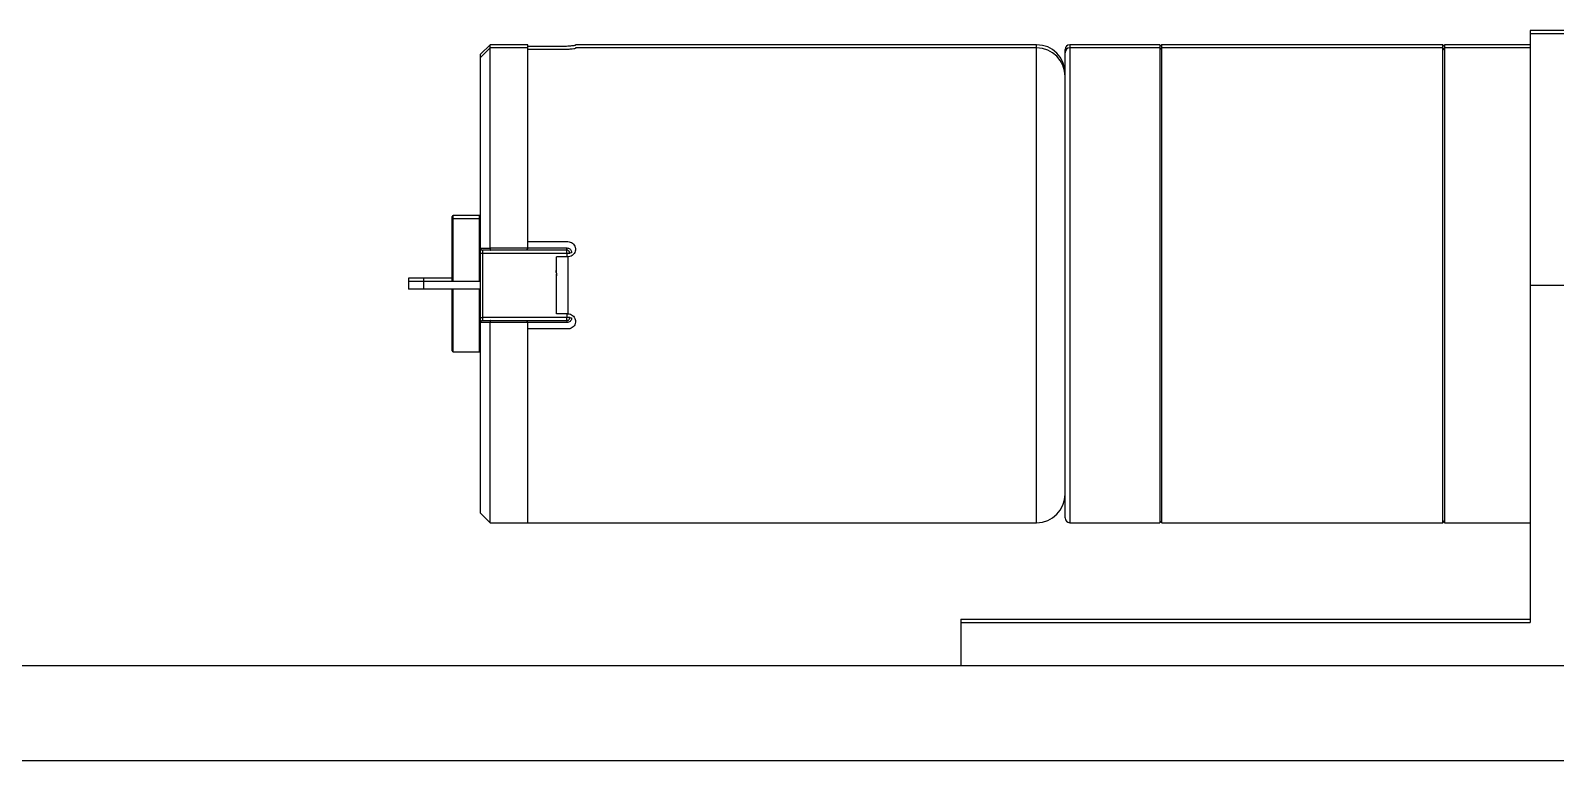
# Model space of a CAD drawing. Header units: millimetres. Extents: x 15 to 415, y 5 to 292.
# Drawn here: x 250.24 to 266.31, y 151.58 to 159.26 of the extents above; entities that cross this region are included whole.
import ezdxf

# ---------------------------------------------------------------- set-up
doc = ezdxf.new("R2010")
doc.units = ezdxf.units.MM

msp = doc.modelspace()

# ---------------------------------------------------------------- linework, layer by layer
at = {"color": 7, "linetype": 'Continuous', "lineweight": 25}
for p, q in [((255.0782, 159.1136), (254.9782, 159.0136)), ((255.4782, 159.1136), (255.0782, 159.1136)), ((255.0782, 159.0802), (255.0782, 159.1136)), ((255.4782, 159.0802), (255.4782, 159.1136)), ((260.8382, 159.1136), (255.9782, 159.1136)), ((255.9782, 159.1136), (255.9782, 159.1091)), ((262.1382, 159.1136), (261.1882, 159.1136)), ((262.1582, 159.1136), (262.1382, 159.0936)), ((262.1382, 159.1136), (262.1382, 159.0802)), ((265.1182, 159.1136), (262.1582, 159.1136)), ((262.1582, 159.0802), (262.1582, 159.1136)), ((265.1382, 159.0936), (265.1182, 159.1136)), ((265.1182, 159.0802), (265.1182, 159.1136)), ((266.0382, 159.1136), (265.1382, 159.1136)), ((265.1382, 159.1136), (265.1382, 159.0802)), ((266.6382, 159.2636), (266.0382, 159.2636)), ((266.0382, 159.2636), (266.0382, 159.2302)), ((266.6382, 159.2302), (266.0382, 159.2302)), ((266.0382, 159.2302), (266.0382, 156.5802)), ((255.0782, 159.0802), (254.9782, 158.9802)), ((254.9782, 158.9802), (254.9782, 159.0136)), ((254.9782, 156.9725), (254.9782, 158.9802)), ((255.4782, 159.0802), (255.0782, 159.0802)), ((255.0782, 156.9733), (255.0782, 159.0802)), ((255.4782, 159.0802), (255.4782, 159.0955)), ((255.8282, 159.0955), (255.4782, 159.0955)), ((255.4782, 156.9733), (255.4782, 159.0802)), ((255.4782, 157.0404), (255.4782, 159.0621)), ((255.8282, 159.0621), (255.4782, 159.0621)), ((260.8382, 159.0802), (255.9782, 159.0802)), ((255.9782, 159.0802), (255.9782, 159.0757)), ((261.1382, 159.0302), (261.1382, 159.0636)), ((261.1382, 154.1302), (261.1382, 159.0302)), ((262.1382, 159.0802), (261.1882, 159.0802)), ((262.1582, 159.0802), (262.1382, 159.0602)), ((262.1382, 159.0802), (262.1382, 154.0802)), ((265.1182, 159.0802), (262.1582, 159.0802)), ((262.1582, 154.0802), (262.1582, 159.0802)), ((265.1382, 159.0602), (265.1182, 159.0802)), ((265.1182, 154.0802), (265.1182, 159.0802)), ((266.0382, 159.0802), (265.1382, 159.0802)), ((265.1382, 159.0802), (265.1382, 154.0802)), ((254.6782, 157.2702), (254.6782, 157.3036)), ((254.6782, 156.6202), (254.6782, 157.2702)), ((254.9682, 157.3136), (254.6882, 157.3136)), ((254.9682, 157.2802), (254.6882, 157.2802)), ((255.4782, 157.0404), (255.8982, 157.0404)), ((254.9782, 156.9702), (254.9782, 156.9725)), ((254.9782, 156.9202), (254.9782, 156.9702)), ((254.9782, 156.9202), (254.9982, 156.9202)), ((254.9782, 156.2402), (254.9782, 156.9202)), ((254.9982, 156.9502), (254.9982, 156.9202)), ((254.9982, 156.9202), (255.8882, 156.9202)), ((254.9982, 156.9202), (254.9982, 156.2402)), ((255.0782, 156.9724), (255.0782, 156.9733)), ((255.0782, 156.9733), (255.4782, 156.9733)), ((255.4582, 156.9502), (255.0865, 156.9502)), ((255.4782, 156.9702), (255.4582, 156.9502)), ((255.8882, 156.9502), (255.4582, 156.9502)), ((255.4782, 156.9734), (255.8882, 156.9734)), ((255.4782, 156.9733), (255.4782, 156.9702)), ((255.778, 156.717), (255.778, 156.8802)), ((255.8882, 156.9502), (255.8882, 156.9734)), ((255.8882, 156.9202), (255.8882, 156.9502)), ((255.8882, 156.9202), (255.9182, 156.9202)), ((255.8982, 156.8802), (255.8982, 156.2802)), ((255.9782, 156.9604), (255.9782, 156.9602)), ((255.778, 156.2802), (255.778, 156.698)), ((254.2182, 156.6536), (254.2182, 156.6202)), ((254.3782, 156.6536), (254.2182, 156.6536)), ((254.3782, 156.6202), (254.2182, 156.6202)), ((254.2182, 156.6202), (254.2182, 156.5402)), ((254.3782, 156.5402), (254.2182, 156.5402)), ((254.6782, 156.6536), (254.3782, 156.6536)), ((254.3782, 156.6202), (254.3782, 156.5402)), ((254.9782, 156.6202), (254.3782, 156.6202)), ((254.9782, 156.5402), (254.3782, 156.5402)), ((254.6782, 155.8902), (254.6782, 156.5402)), ((266.0382, 156.5802), (266.6382, 156.5802)), ((266.0382, 156.5802), (266.0382, 153.0302)), ((254.9782, 156.2402), (254.9982, 156.2402)), ((254.9782, 156.1902), (254.9782, 156.2402)), ((254.9982, 156.2402), (254.9982, 156.2102)), ((255.8882, 156.2402), (254.9982, 156.2402)), ((255.9182, 156.2402), (255.8882, 156.2402)), ((255.8882, 156.2102), (255.8882, 156.2402)), ((254.9782, 156.1879), (254.9782, 156.1902)), ((254.9782, 154.1802), (254.9782, 156.1879)), ((255.0782, 156.187), (255.0782, 156.188)), ((255.4782, 156.187), (255.0782, 156.187)), ((255.0782, 154.0802), (255.0782, 156.187)), ((255.0865, 156.2102), (255.4582, 156.2102)), ((255.4582, 156.2102), (255.4782, 156.1902)), ((255.4582, 156.2102), (255.8882, 156.2102)), ((255.4782, 156.1902), (255.4782, 156.187)), ((255.4782, 154.0802), (255.4782, 156.187)), ((255.8882, 156.1869), (255.4782, 156.1869)), ((255.4782, 154.0802), (255.4782, 156.12)), ((255.8982, 156.12), (255.4782, 156.12)), ((255.8882, 156.2102), (255.8882, 156.1869)), ((255.9782, 156.2002), (255.9782, 156.2)), ((254.6882, 155.8802), (254.9682, 155.8802)), ((254.9782, 154.1802), (255.0782, 154.0802)), ((255.0782, 154.0802), (255.4782, 154.0802)), ((255.4782, 154.0802), (260.8382, 154.0802)), ((261.1882, 154.0802), (262.1382, 154.0802)), ((262.1382, 154.1002), (262.1582, 154.0802)), ((262.1582, 154.0802), (265.1182, 154.0802)), ((265.1182, 154.0802), (265.1382, 154.1002)), ((265.1382, 154.0802), (266.0382, 154.0802)), ((260.0382, 153.0636), (260.0382, 153.0302)), ((260.0382, 153.0636), (266.0382, 153.0636)), ((260.0382, 153.0302), (260.0382, 152.5755)), ((260.0382, 153.0302), (266.0382, 153.0302)), ((234.6382, 152.5755), (266.6382, 152.5755)), ((234.6382, 151.5755), (266.6382, 151.5755))]:
    msp.add_line(p, q, dxfattribs=at)
at = {"color": 8, "linetype": 'Continuous', "lineweight": 25}
for p, q in [((260.8382, 159.0802), (260.8382, 159.1136)), ((261.1882, 159.1136), (261.1882, 159.0802)), ((260.8382, 154.0802), (260.8382, 159.0802)), ((261.1882, 159.0802), (261.1882, 154.0802)), ((254.6882, 157.2802), (254.6882, 157.3136)), ((254.6882, 156.6202), (254.6882, 157.2802)), ((254.9682, 157.2802), (254.9682, 157.3136)), ((254.9682, 156.6202), (254.9682, 157.2802)), ((255.8882, 156.9202), (255.8882, 156.8802)), ((254.3782, 156.6536), (254.3782, 156.6202)), ((254.6882, 155.8802), (254.6882, 156.5402)), ((254.9682, 155.8802), (254.9682, 156.5402)), ((255.8882, 156.2802), (255.8882, 156.2402))]:
    msp.add_line(p, q, dxfattribs=at)
at = {"color": 7, "linetype": 'Continuous', "lineweight": 25, "flags": 128}
msp.add_lwpolyline([(255.7769, 156.7086), (255.7775, 156.6874), (255.7776, 156.6823), (255.7776, 156.6812), (255.7776, 156.6811), (255.7776, 156.681), (255.7776, 156.681), (255.7776, 156.681), (255.7776, 156.681), (255.7776, 156.681)], dxfattribs=at)
at = {"color": 7, "linetype": 'Continuous', "lineweight": 25}
for centre, radius, start, end in [((260.8382, 158.8136), 0.3, 0, 90), ((261.1882, 159.0636), 0.05, 90, 180), ((260.8382, 158.7802), 0.3, 0, 90), ((261.1882, 159.0302), 0.05, 90, 180), ((254.6882, 157.3036), 0.01, 90, 180), ((254.6882, 157.2702), 0.01, 90, 180), ((254.9682, 157.3236), 0.01, 270, 0), ((254.9682, 157.2902), 0.01, 270, 0), ((255.9333, 156.8859), 0.0375, 82.48786, 113.77235), ((255.9333, 156.2745), 0.0375, 246.22765, 277.51214), ((254.6882, 155.8902), 0.01, 180, 270), ((254.9682, 155.8702), 0.01, 0, 90), ((260.8382, 154.3802), 0.3, 270, 360), ((261.1882, 154.1302), 0.05, 180, 270)]:
    msp.add_arc(centre, radius, start, end, dxfattribs=at)
for points, knots in [([(255.9782, 159.1091), (255.9765, 159.108), (255.9732, 159.1057), (255.9472, 159.1016), (255.909, 159.098), (255.8668, 159.0958), (255.8391, 159.0956), (255.8282, 159.0955)], [0, 0, 0, 0, 0.2152398, 0.4304617, 0.6460287, 0.861084, 1, 1, 1, 1]), ([(255.9782, 159.0757), (255.9765, 159.0745), (255.9732, 159.0723), (255.9472, 159.0682), (255.909, 159.0645), (255.8668, 159.0624), (255.8391, 159.0622), (255.8282, 159.0621)], [0, 0, 0, 0, 0.2152398, 0.4304617, 0.6460287, 0.861084, 1, 1, 1, 1]), ([(255.8982, 157.0404), (255.9071, 157.0395), (255.9248, 157.0378), (255.9486, 157.0243), (255.9667, 157.0044), (255.9767, 156.9819), (255.9777, 156.9666), (255.9782, 156.9604)], [0, 0, 0, 0, 0.2106039, 0.4211454, 0.6334469, 0.8490537, 1, 1, 1, 1]), ([(254.9782, 156.9725), (254.9989, 156.9725), (255.0322, 156.9724), (255.0655, 156.9724), (255.0782, 156.9724)], [0, 0, 0, 0, 0.6208988, 1, 1, 1, 1]), ([(254.9782, 156.9702), (254.9784, 156.968), (254.9788, 156.9638), (254.9818, 156.9581), (254.9864, 156.9536), (254.992, 156.9508), (254.9961, 156.9502), (254.998, 156.9502), (254.9982, 156.9502)], [0, 0, 0, 0, 0.1948367, 0.389451, 0.5901739, 0.8052014, 0.9853438, 1, 1, 1, 1]), ([(255.0865, 156.9502), (255.0758, 156.9502), (255.0463, 156.9502), (255.0169, 156.9502), (254.9982, 156.9502)], [0, 0, 0, 0, 0.363228, 1, 1, 1, 1]), ([(255.0782, 156.9724), (255.0781, 156.9703), (255.0781, 156.9661), (255.0791, 156.9601), (255.0807, 156.9551), (255.083, 156.9515), (255.085, 156.9503), (255.0862, 156.9502), (255.0864, 156.9502), (255.0865, 156.9502)], [0, 0, 0, 0, 0.1799338, 0.3597423, 0.5433924, 0.73922, 0.9499892, 0.9863825, 1, 1, 1, 1]), ([(255.8982, 156.8802), (255.8825, 156.8802), (255.8516, 156.8802), (255.8138, 156.8802), (255.788, 156.8802), (255.7814, 156.8802), (255.7827, 156.8802), (255.7821, 156.8802), (255.7794, 156.8802), (255.778, 156.8802)], [0, 0, 0, 0, 0.0923302, 0.1813971, 0.2705594, 0.3628285, 0.5692634, 0.7648792, 1, 1, 1, 1]), ([(255.8882, 156.9734), (255.8938, 156.9729), (255.9049, 156.9718), (255.9198, 156.9633), (255.9311, 156.9507), (255.9373, 156.9365), (255.9379, 156.9269), (255.9382, 156.923)], [0, 0, 0, 0, 0.2105187, 0.4213557, 0.6341283, 0.8500875, 1, 1, 1, 1]), ([(255.9182, 156.9202), (255.918, 156.9225), (255.9176, 156.9282), (255.9139, 156.9366), (255.9071, 156.9441), (255.8982, 156.9492), (255.8915, 156.9498), (255.8882, 156.9502)], [0, 0, 0, 0, 0.1505048, 0.3672927, 0.5803497, 0.7906454, 1, 1, 1, 1]), ([(255.9782, 156.9602), (255.9781, 156.9574), (255.9777, 156.9455), (255.9717, 156.9249), (255.9557, 156.9024), (255.9332, 156.8866), (255.9128, 156.8807), (255.901, 156.8803), (255.8982, 156.8802)], [0, 0, 0, 0, 0.0678067, 0.2865084, 0.5037878, 0.7189969, 0.9324329, 1, 1, 1, 1]), ([(255.7769, 156.7086), (255.7766, 156.7146), (255.7763, 156.7222), (255.7758, 156.7314), (255.7757, 156.7336), (255.7756, 156.7343), (255.7756, 156.7344), (255.7756, 156.7344), (255.7756, 156.7344), (255.7756, 156.7344)], [0, 0, 0, 0, 0.74786261, 0.92998592, 0.99205295, 0.99902434, 0.99970437, 0.99994255, 1, 1, 1, 1]), ([(255.8982, 156.2802), (255.8825, 156.2802), (255.8516, 156.2802), (255.8138, 156.2802), (255.788, 156.2802), (255.7814, 156.2802), (255.7827, 156.2802), (255.7821, 156.2802), (255.7794, 156.2802), (255.778, 156.2802)], [0, 0, 0, 0, 0.0923302, 0.1813971, 0.2705594, 0.3628285, 0.5692634, 0.7648792, 1, 1, 1, 1]), ([(255.8882, 156.2102), (255.8903, 156.2103), (255.8958, 156.2106), (255.9042, 156.2141), (255.9119, 156.2209), (255.9172, 156.23), (255.9178, 156.2368), (255.9182, 156.2402)], [0, 0, 0, 0, 0.13161398, 0.34471807, 0.56158716, 0.78052983, 1, 1, 1, 1]), ([(255.9382, 156.2373), (255.9376, 156.2316), (255.9365, 156.2202), (255.9277, 156.205), (255.9148, 156.1935), (255.9008, 156.1877), (255.8917, 156.1871), (255.8882, 156.1869)], [0, 0, 0, 0, 0.21858412, 0.4368142, 0.65367764, 0.86761773, 1, 1, 1, 1]), ([(255.8982, 156.2802), (255.9071, 156.2793), (255.925, 156.2775), (255.9489, 156.2639), (255.9669, 156.2439), (255.9767, 156.2213), (255.9778, 156.2063), (255.9782, 156.2002)], [0, 0, 0, 0, 0.2124079, 0.4247966, 0.6377549, 0.8522113, 1, 1, 1, 1]), ([(254.9782, 156.1902), (254.9784, 156.1923), (254.9788, 156.1965), (254.9818, 156.2022), (254.9864, 156.2068), (254.992, 156.2095), (254.9961, 156.2102), (254.998, 156.2102), (254.9982, 156.2102)], [0, 0, 0, 0, 0.1948367, 0.389451, 0.5901739, 0.8052014, 0.9853438, 1, 1, 1, 1]), ([(255.0782, 156.188), (255.0688, 156.1879), (255.0355, 156.1879), (255.0021, 156.1879), (254.9782, 156.1879)], [0, 0, 0, 0, 0.2808226, 1, 1, 1, 1]), ([(254.9982, 156.2102), (255.0169, 156.2102), (255.0463, 156.2102), (255.0758, 156.2102), (255.0865, 156.2102)], [0, 0, 0, 0, 0.636772, 1, 1, 1, 1]), ([(255.0865, 156.2102), (255.0864, 156.2102), (255.0862, 156.2102), (255.085, 156.21), (255.083, 156.2088), (255.0807, 156.2052), (255.0791, 156.2002), (255.0781, 156.1943), (255.0781, 156.1901), (255.0782, 156.188)], [0, 0, 0, 0, 0.0136175, 0.0500108, 0.26078, 0.4566076, 0.6402577, 0.8200662, 1, 1, 1, 1]), ([(255.9782, 156.2), (255.9781, 156.1971), (255.9777, 156.1852), (255.9716, 156.1646), (255.9556, 156.142), (255.933, 156.1263), (255.9126, 156.1204), (255.9009, 156.1201), (255.8982, 156.12)], [0, 0, 0, 0, 0.0691713, 0.286966, 0.5052947, 0.7220696, 0.9356476, 1, 1, 1, 1])]:
    msp.add_open_spline(points, degree=3, knots=knots, dxfattribs=at)

doc.saveas('drawing.dxf')
